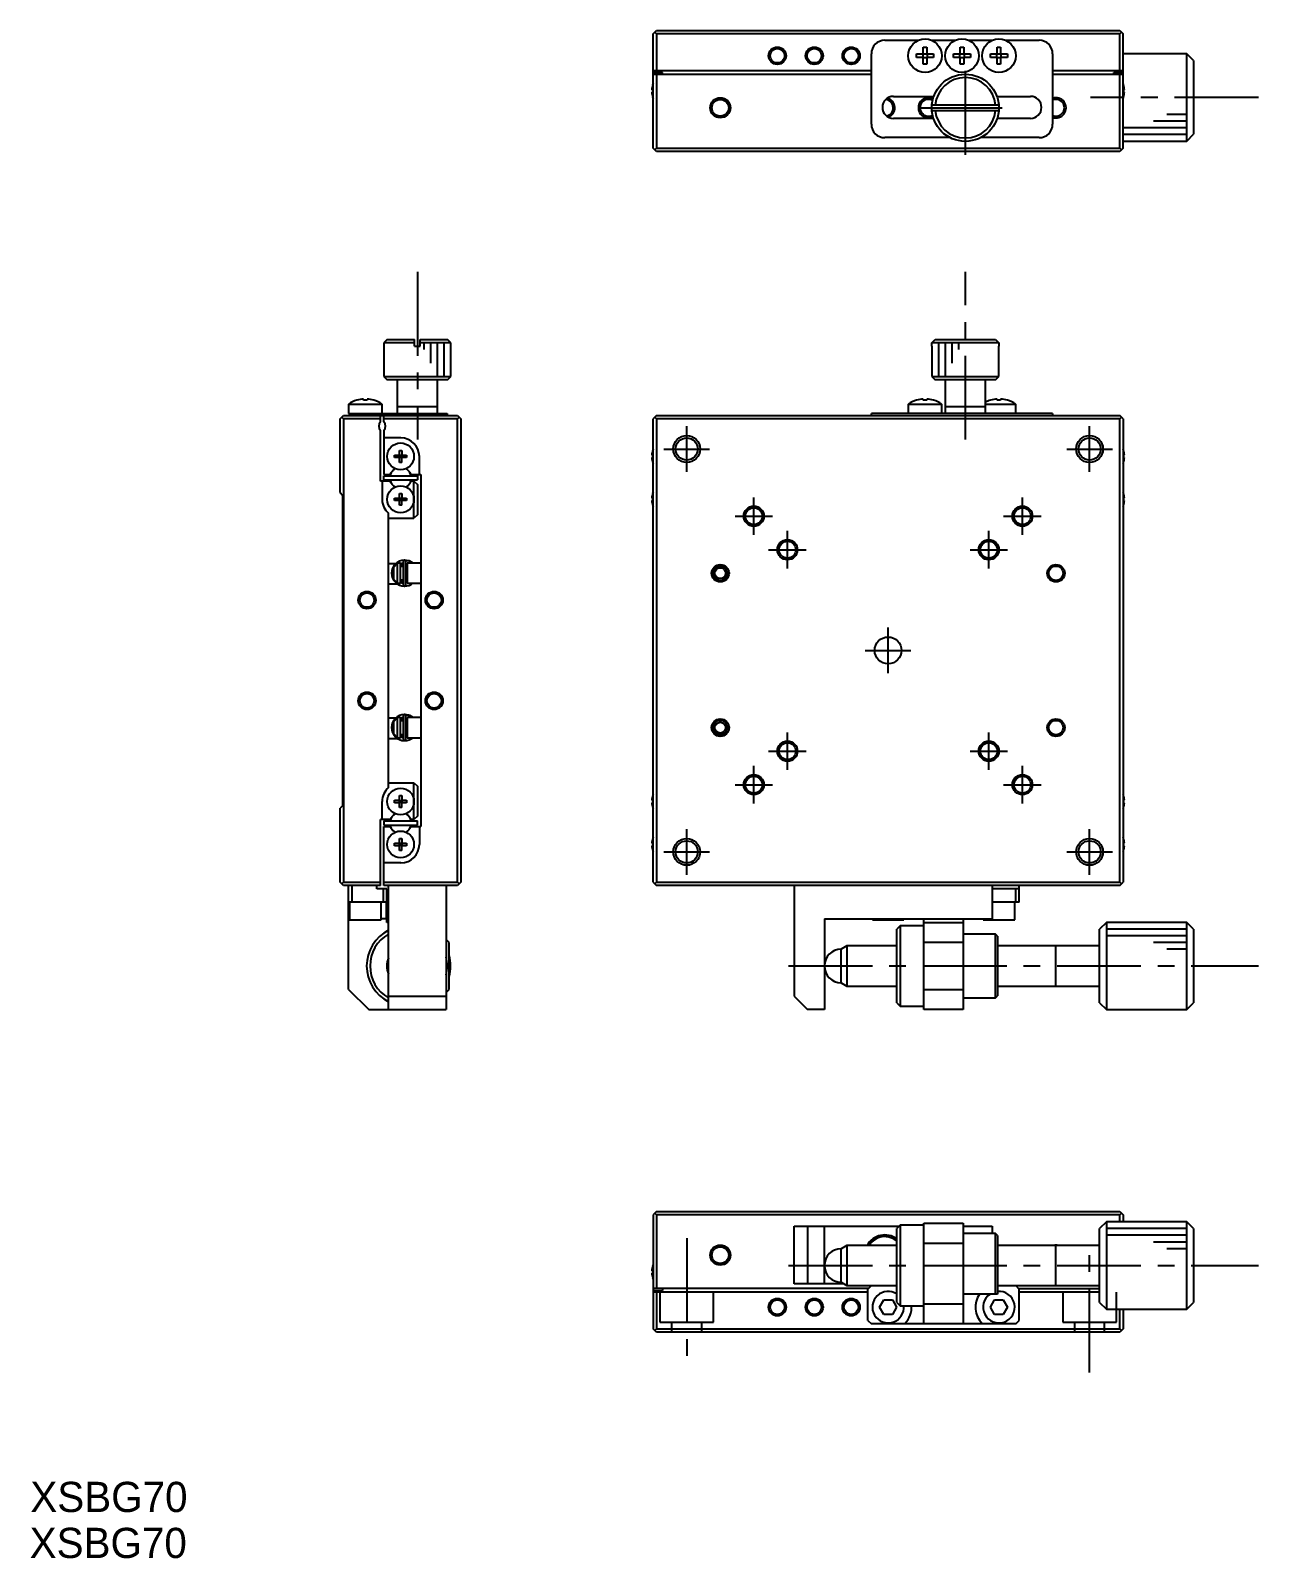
# Model space of a CAD drawing. Extents: x 67 to 397, y -12 to 215.
# Drawn here: x 67.3 to 250.2, y -12.4 to 215.2 of the extents above; entities that cross this region are included whole.
import ezdxf

# ---------------------------------------------------------------- set-up
doc = ezdxf.new("R2010")
doc.units = 0
doc.header["$LTSCALE"] = 10
doc.linetypes.add('CENTER', pattern=[2, 1.25, -0.25, 0.25, -0.25])
doc.linetypes.add('DASHED', pattern=[3.5, 2, -1.5])
doc.layers.get('0').update_dxf_attribs({"linetype": 'CONTINUOUS'})
doc.layers.add('CENTER', color=1, linetype='CENTER')
doc.styles.get("Standard").update_dxf_attribs({"font": 'FGP教科書体NT-M'})

msp = doc.modelspace()

# ---------------------------------------------------------------- linework, layer by layer
at = {"color": 7, "linetype": 'CONTINUOUS'}
for p, q in [((160.044623, 214.668575), (160.544623, 215.168575)), ((160.044623, 197.668575), (160.044623, 214.668575)), ((160.294623, 214.918575), (160.544623, 214.668575)), ((160.544623, 215.168575), (229.544623, 215.168575)), ((160.544623, 214.668575), (160.544623, 209.168575)), ((229.544623, 214.668575), (160.544623, 214.668575)), ((229.544623, 215.168575), (230.044623, 214.668575)), ((229.544623, 214.668575), (229.794623, 214.918575)), ((229.544623, 209.168575), (229.544623, 214.668575)), ((230.044623, 197.668575), (230.044623, 214.668575)), ((192.544623, 201.218575), (192.544623, 211.718575)), ((194.544623, 213.718575), (199.564827, 213.718575)), ((199.286034, 211.158575), (199.286034, 211.678575)), ((199.286034, 211.678575), (200.284623, 211.678575)), ((200.243248, 211.158575), (200.243248, 211.678575)), ((200.284623, 212.677164), (200.804623, 212.677164)), ((200.284623, 211.678575), (200.284623, 212.677164)), ((200.284623, 211.71995), (200.804623, 211.71995)), ((200.804623, 212.677164), (200.804623, 211.678575)), ((200.804623, 211.678575), (201.803213, 211.678575)), ((200.845998, 211.678575), (200.845998, 211.158575)), ((201.524419, 213.718575), (205.064827, 213.718575)), ((201.803213, 211.678575), (201.803213, 211.158575)), ((204.786034, 211.158575), (204.786034, 211.678575)), ((204.786034, 211.678575), (205.784623, 211.678575)), ((205.743248, 211.158575), (205.743248, 211.678575)), ((205.784623, 212.677164), (206.304623, 212.677164)), ((205.784623, 211.678575), (205.784623, 212.677164)), ((205.784623, 211.71995), (206.304623, 211.71995)), ((206.304623, 212.677164), (206.304623, 211.678575)), ((206.304623, 211.678575), (207.303213, 211.678575)), ((206.345998, 211.678575), (206.345998, 211.158575)), ((207.024419, 213.718575), (210.564827, 213.718575)), ((207.303213, 211.678575), (207.303213, 211.158575)), ((210.286034, 211.158575), (210.286034, 211.678575)), ((210.286034, 211.678575), (211.284623, 211.678575)), ((211.243248, 211.158575), (211.243248, 211.678575)), ((211.284623, 212.677164), (211.804623, 212.677164)), ((211.284623, 211.678575), (211.284623, 212.677164)), ((211.284623, 211.71995), (211.804623, 211.71995)), ((211.804623, 212.677164), (211.804623, 211.678575)), ((211.804623, 211.678575), (212.803213, 211.678575)), ((211.845998, 211.678575), (211.845998, 211.158575)), ((212.524419, 213.718575), (217.544623, 213.718575)), ((212.803213, 211.678575), (212.803213, 211.158575)), ((219.544623, 211.718575), (219.544623, 201.218575)), ((239.544623, 211.718575), (230.044623, 211.718575)), ((240.544623, 210.718575), (239.544623, 211.718575)), ((239.544623, 198.718575), (239.544623, 211.718575)), ((200.284623, 211.158575), (199.286034, 211.158575)), ((200.284623, 210.159985), (200.284623, 211.158575)), ((200.804623, 211.1172), (200.284623, 211.1172)), ((200.804623, 210.159985), (200.284623, 210.159985)), ((200.804623, 211.158575), (200.804623, 210.159985)), ((201.803213, 211.158575), (200.804623, 211.158575)), ((205.784623, 211.158575), (204.786034, 211.158575)), ((205.784623, 210.159985), (205.784623, 211.158575)), ((206.304623, 211.1172), (205.784623, 211.1172)), ((206.304623, 210.159985), (205.784623, 210.159985)), ((206.304623, 211.158575), (206.304623, 210.159985)), ((207.303213, 211.158575), (206.304623, 211.158575)), ((211.284623, 211.158575), (210.286034, 211.158575)), ((211.284623, 210.159985), (211.284623, 211.158575)), ((211.804623, 211.1172), (211.284623, 211.1172)), ((211.804623, 210.159985), (211.284623, 210.159985)), ((211.804623, 211.158575), (211.804623, 210.159985)), ((212.803213, 211.158575), (211.804623, 211.158575)), ((240.544623, 210.718575), (240.544623, 199.718575)), ((192.544623, 209.168575), (160.044623, 209.168575)), ((160.044623, 208.918575), (161.444623, 208.918575)), ((160.044623, 208.668575), (192.544623, 208.668575)), ((160.544623, 208.668575), (160.544623, 197.668575)), ((161.444623, 208.668575), (161.444623, 208.918575)), ((230.044623, 209.168575), (219.544623, 209.168575)), ((219.544623, 208.668575), (230.044623, 208.668575)), ((230.044623, 208.918575), (228.644623, 208.918575)), ((228.644623, 208.668575), (228.644623, 208.918575)), ((229.544623, 197.668575), (229.544623, 208.668575)), ((159.854764, 206.348575), (159.975102, 206.348575)), ((159.975102, 205.988575), (159.854764, 205.988575)), ((159.970479, 207.057191), (159.975102, 207.054936)), ((159.975102, 205.282213), (159.970479, 205.279959)), ((159.975102, 206.348575), (159.975102, 205.988575)), ((195.844623, 205.368575), (201.842496, 205.368575)), ((211.246751, 205.368575), (216.244623, 205.368575)), ((230.114145, 207.054936), (230.118767, 207.057191)), ((230.114145, 206.348575), (230.234482, 206.348575)), ((230.114145, 205.988575), (230.114145, 206.348575)), ((230.234482, 205.988575), (230.114145, 205.988575)), ((230.118767, 205.279959), (230.114145, 205.282213)), ((211.528598, 204.068575), (201.560649, 204.068575)), ((201.560649, 203.268575), (211.528598, 203.268575)), ((201.807536, 202.068575), (195.844623, 202.068575)), ((216.244623, 202.068575), (211.281711, 202.068575)), ((204.264821, 199.218575), (194.544623, 199.218575)), ((217.544623, 199.218575), (208.824426, 199.218575)), ((230.044623, 198.718575), (239.544623, 198.718575)), ((239.544623, 198.718575), (240.544623, 199.718575)), ((160.544623, 197.168575), (160.044623, 197.668575)), ((160.544623, 197.668575), (160.294623, 197.418575)), ((160.544623, 197.668575), (229.544623, 197.668575)), ((229.544623, 197.168575), (160.544623, 197.168575)), ((229.794623, 197.418575), (229.544623, 197.668575)), ((230.044623, 197.668575), (229.544623, 197.168575)), ((120.424573, 169.143439), (119.924573, 168.643439)), ((124.524573, 168.643439), (119.924573, 168.643439)), ((119.924573, 168.643439), (119.924573, 163.643439)), ((120.424573, 169.143439), (124.524573, 169.143439)), ((124.524573, 168.143439), (124.524573, 169.143439)), ((125.324573, 169.143439), (129.424573, 169.143439)), ((125.324573, 168.143439), (125.324573, 169.143439)), ((129.924573, 168.643439), (125.324573, 168.643439)), ((129.924573, 168.643439), (129.424573, 169.143439)), ((129.924573, 163.643439), (129.924573, 168.643439)), ((201.560649, 168.643439), (202.062436, 169.143439)), ((211.528598, 168.643439), (201.560649, 168.643439)), ((201.560649, 168.143439), (201.560649, 168.643439)), ((202.062436, 169.143439), (211.02681, 169.143439)), ((211.02681, 169.143439), (211.528598, 168.643439)), ((211.528598, 168.643439), (211.528598, 168.143439)), ((124.524573, 168.143439), (125.324573, 168.143439)), ((201.544623, 168.143439), (201.544623, 163.643439)), ((201.544623, 168.143439), (201.560649, 168.143439)), ((211.528598, 168.143439), (211.544623, 168.143439)), ((211.544623, 163.643439), (211.544623, 168.143439)), ((119.924573, 163.643439), (120.424573, 163.143439)), ((119.924573, 163.643439), (129.924573, 163.643439)), ((129.424573, 163.143439), (120.424573, 163.143439)), ((121.924573, 163.143439), (121.924573, 158.143439)), ((127.924573, 158.143439), (127.924573, 163.143439)), ((129.424573, 163.143439), (129.924573, 163.643439)), ((201.544623, 163.643439), (211.544623, 163.643439)), ((201.544623, 163.643439), (202.044623, 163.143439)), ((211.044623, 163.143439), (202.044623, 163.143439)), ((203.544623, 163.143439), (203.544623, 158.143439)), ((209.544623, 158.143439), (209.544623, 163.143439)), ((211.044623, 163.143439), (211.544623, 163.643439)), ((114.674573, 159.535097), (119.674573, 159.535097)), ((114.674573, 159.535097), (114.674573, 158.143439)), ((115.915983, 160.10602), (115.91264, 160.112875)), ((116.914573, 160.10602), (116.914573, 160.278392)), ((117.434573, 160.10602), (116.914573, 160.10602)), ((117.434573, 160.278392), (117.434573, 160.10602)), ((118.436505, 160.112875), (118.433162, 160.10602)), ((119.674573, 158.143439), (119.674573, 159.535097)), ((198.044623, 159.535097), (203.044623, 159.535097)), ((198.044623, 159.535097), (198.044623, 158.143439)), ((199.286034, 160.10602), (199.28269, 160.112875)), ((200.284623, 160.10602), (200.284623, 160.278392)), ((200.804623, 160.10602), (200.284623, 160.10602)), ((200.804623, 160.278392), (200.804623, 160.10602)), ((201.806556, 160.112875), (201.803213, 160.10602)), ((203.044623, 158.143439), (203.044623, 159.535097)), ((209.544623, 159.535097), (214.044623, 159.535097)), ((210.286034, 160.10602), (210.28269, 160.112875)), ((211.284623, 160.10602), (211.284623, 160.278392)), ((211.804623, 160.10602), (211.284623, 160.10602)), ((211.804623, 160.278392), (211.804623, 160.10602)), ((212.806556, 160.112875), (212.803213, 160.10602)), ((214.044623, 158.143439), (214.044623, 159.535097)), ((113.424573, 157.343439), (113.924573, 157.843439)), ((113.424573, 146.343439), (113.424573, 157.343439)), ((113.924573, 157.343439), (113.674573, 157.593439)), ((113.924573, 157.843439), (130.924573, 157.843439)), ((113.924573, 157.343439), (113.924573, 88.343439)), ((119.424573, 157.343439), (113.924573, 157.343439)), ((114.674573, 158.143439), (129.374573, 158.143439)), ((114.874573, 157.843439), (114.874573, 158.143439)), ((119.424573, 156.904877), (119.424573, 157.843439)), ((119.924573, 156.904877), (119.924573, 157.843439)), ((130.924573, 157.343439), (119.924573, 157.343439)), ((127.924573, 159.143439), (121.924573, 159.143439)), ((129.374573, 158.143439), (129.374573, 157.843439)), ((130.924573, 157.843439), (131.424573, 157.343439)), ((131.174573, 157.593439), (130.924573, 157.343439)), ((130.924573, 88.343439), (130.924573, 157.343439)), ((131.424573, 157.343439), (131.424573, 88.343439)), ((160.544623, 157.843439), (160.044623, 157.343439)), ((160.044623, 88.343439), (160.044623, 157.343439)), ((160.544623, 157.343439), (160.294623, 157.593439)), ((160.544623, 157.843439), (229.544623, 157.843439)), ((229.544623, 157.343439), (160.544623, 157.343439)), ((160.544623, 157.343439), (160.544623, 88.343439)), ((192.544623, 157.843439), (192.544623, 158.143439)), ((219.544623, 158.143439), (192.544623, 158.143439)), ((209.544623, 159.143439), (203.544623, 159.143439)), ((219.544623, 158.143439), (219.544623, 157.843439)), ((230.044623, 157.343439), (229.544623, 157.843439)), ((229.794623, 157.593439), (229.544623, 157.343439)), ((229.544623, 88.343439), (229.544623, 157.343439)), ((230.044623, 157.343439), (230.044623, 88.343439)), ((119.424573, 148.043439), (119.424573, 155.582001)), ((119.924573, 155.582001), (119.924573, 149.043439)), ((122.474573, 154.493439), (119.924573, 154.493439)), ((122.244573, 152.629801), (122.604573, 152.629801)), ((122.244573, 151.923439), (122.244573, 152.629801)), ((122.604573, 152.629801), (122.604573, 151.923439)), ((159.970479, 152.632055), (159.975102, 152.629801)), ((230.114145, 152.629801), (230.118767, 152.632055)), ((121.538211, 151.923439), (122.244573, 151.923439)), ((121.538211, 151.563439), (121.538211, 151.923439)), ((122.244573, 151.563439), (121.538211, 151.563439)), ((122.254945, 151.913067), (122.244573, 151.923439)), ((122.254945, 151.573811), (122.244573, 151.563439)), ((122.244573, 150.857078), (122.244573, 151.563439)), ((122.604573, 150.857078), (122.244573, 150.857078)), ((122.254945, 151.573811), (122.254945, 151.913067)), ((122.254945, 151.913067), (122.5942, 151.913067)), ((122.5942, 151.573811), (122.254945, 151.573811)), ((122.5942, 151.913067), (122.604573, 151.923439)), ((122.5942, 151.913067), (122.5942, 151.573811)), ((122.5942, 151.573811), (122.604573, 151.563439)), ((122.604573, 151.923439), (123.310934, 151.923439)), ((123.310934, 151.563439), (122.604573, 151.563439)), ((122.604573, 150.857078), (122.604573, 151.563439)), ((123.310934, 151.923439), (123.310934, 151.563439)), ((125.224573, 149.043439), (125.224573, 151.743439)), ((159.854764, 151.923439), (159.975102, 151.923439)), ((159.975102, 151.563439), (159.854764, 151.563439)), ((159.975102, 150.857078), (159.970479, 150.854823)), ((159.975102, 151.923439), (159.975102, 151.563439)), ((230.114145, 151.563439), (230.114145, 151.923439)), ((230.114145, 151.923439), (230.234482, 151.923439)), ((230.234482, 151.563439), (230.114145, 151.563439)), ((230.118767, 150.854823), (230.114145, 150.857078)), ((120.880161, 148.043439), (119.424573, 148.043439)), ((119.674573, 148.043439), (119.674573, 145.343439)), ((119.924573, 149.043439), (120.880161, 149.043439)), ((119.924573, 148.843439), (124.924573, 148.843439)), ((119.924573, 148.243439), (119.924573, 148.843439)), ((119.924573, 148.243439), (124.924573, 148.243439)), ((120.880161, 149.043439), (121.049757, 149.337189)), ((121.049757, 147.749689), (120.880161, 148.043439)), ((123.799388, 149.337189), (123.968984, 149.043439)), ((123.968984, 148.043439), (123.799388, 147.749689)), ((123.968984, 149.043439), (125.424573, 149.043439)), ((124.424573, 148.043439), (123.968984, 148.043439)), ((124.424573, 148.043439), (124.924573, 147.543439)), ((124.424573, 142.543439), (124.424573, 148.043439)), ((124.924573, 148.843439), (124.924573, 148.243439)), ((125.424573, 149.043439), (125.424573, 96.643439)), ((113.424573, 146.343439), (113.774573, 145.993439)), ((113.774573, 145.993439), (113.774573, 99.693439)), ((122.244573, 146.229801), (122.604573, 146.229801)), ((122.244573, 145.523439), (122.244573, 146.229801)), ((122.604573, 146.229801), (122.604573, 145.523439)), ((124.924573, 147.543439), (124.924573, 143.043439)), ((159.970479, 146.232055), (159.975102, 146.229801)), ((230.114145, 146.229801), (230.118767, 146.232055)), ((121.538211, 145.523439), (122.244573, 145.523439)), ((121.538211, 145.163439), (121.538211, 145.523439)), ((122.244573, 145.163439), (121.538211, 145.163439)), ((122.254945, 145.513067), (122.244573, 145.523439)), ((122.254945, 145.173811), (122.244573, 145.163439)), ((122.244573, 144.457078), (122.244573, 145.163439)), ((122.604573, 144.457078), (122.244573, 144.457078)), ((122.254945, 145.173811), (122.254945, 145.513067)), ((122.254945, 145.513067), (122.5942, 145.513067)), ((122.5942, 145.173811), (122.254945, 145.173811)), ((122.5942, 145.513067), (122.604573, 145.523439)), ((122.5942, 145.513067), (122.5942, 145.173811)), ((122.5942, 145.173811), (122.604573, 145.163439)), ((122.604573, 145.523439), (123.310934, 145.523439)), ((123.310934, 145.163439), (122.604573, 145.163439)), ((122.604573, 144.457078), (122.604573, 145.163439)), ((123.310934, 145.523439), (123.310934, 145.163439)), ((159.854764, 145.523439), (159.975102, 145.523439)), ((159.975102, 145.163439), (159.854764, 145.163439)), ((159.975102, 144.457078), (159.970479, 144.454823)), ((159.975102, 145.523439), (159.975102, 145.163439)), ((230.114145, 145.163439), (230.114145, 145.523439)), ((230.114145, 145.523439), (230.234482, 145.523439)), ((230.234482, 145.163439), (230.114145, 145.163439)), ((230.118767, 144.454823), (230.114145, 144.457078)), ((120.624573, 102.422501), (120.624573, 143.264377)), ((120.624573, 142.543439), (124.424573, 142.543439)), ((124.924573, 143.043439), (124.424573, 142.543439)), ((121.673256, 135.743439), (120.624573, 135.743439)), ((121.424573, 135.259954), (121.924573, 135.789122)), ((121.424573, 133.426924), (121.424573, 135.259954)), ((122.424573, 135.843439), (121.924573, 135.843439)), ((121.924573, 135.843439), (121.924573, 132.843439)), ((122.424383, 135.78576), (122.836057, 135.896975)), ((122.424573, 132.843439), (122.424573, 135.843439)), ((122.624573, 135.743439), (122.424573, 135.743439)), ((122.836079, 135.343439), (122.424573, 135.343439)), ((122.624573, 135.343439), (122.624573, 135.743439)), ((122.836079, 136.103348), (122.836079, 132.603348)), ((123.805726, 136.136425), (123.058227, 136.297065)), ((123.232711, 136.130643), (123.224563, 136.126718)), ((123.226079, 132.603348), (123.226079, 136.103348)), ((123.226079, 135.501667), (123.226413, 135.515901)), ((123.424573, 135.343439), (123.226079, 135.343439)), ((123.226413, 135.515901), (123.227475, 135.53089)), ((123.227475, 135.53089), (123.229262, 135.545808)), ((123.229262, 135.545808), (123.23177, 135.56062)), ((123.23177, 135.56062), (123.234994, 135.575292)), ((123.264084, 136.144554), (123.232711, 136.130643)), ((123.234994, 135.575292), (123.238927, 135.589788)), ((123.238927, 135.589788), (123.243559, 135.604074)), ((123.243559, 135.604074), (123.248881, 135.618117)), ((123.248881, 135.618117), (123.254881, 135.631883)), ((123.254881, 135.631883), (123.261546, 135.64534)), ((123.261546, 135.64534), (123.26886, 135.658454)), ((123.296099, 136.15688), (123.264084, 136.144554)), ((123.26886, 135.658454), (123.276809, 135.671194)), ((123.276809, 135.671194), (123.285373, 135.683529)), ((123.285373, 135.683529), (123.294535, 135.695428)), ((123.294535, 135.695428), (123.304273, 135.706862)), ((123.328679, 136.167589), (123.296099, 136.15688)), ((123.304273, 135.706862), (123.314566, 135.717802)), ((123.314566, 135.717802), (123.32539, 135.72822)), ((123.32539, 135.72822), (123.33672, 135.738089)), ((123.361744, 136.176656), (123.328679, 136.167589)), ((123.33672, 135.738089), (123.348529, 135.747383)), ((123.348529, 135.747383), (123.360791, 135.756078)), ((123.360791, 135.756078), (123.373476, 135.76415)), ((123.395212, 136.18406), (123.361744, 136.176656)), ((123.373476, 135.76415), (123.386553, 135.771577)), ((123.386553, 135.771577), (123.39999, 135.778339)), ((123.429002, 136.189783), (123.395212, 136.18406)), ((123.39999, 135.778339), (123.413756, 135.784417)), ((123.413756, 135.784417), (123.42455, 135.788617)), ((123.424573, 135.843439), (123.424573, 132.843439)), ((125.424573, 135.843439), (123.424573, 135.843439)), ((123.463031, 136.19381), (123.429002, 136.189783)), ((123.497216, 136.196132), (123.463031, 136.19381)), ((123.531473, 136.196743), (123.497216, 136.196132)), ((123.565719, 136.195642), (123.531473, 136.196743)), ((123.59987, 136.192831), (123.565719, 136.195642)), ((123.633842, 136.188316), (123.59987, 136.192831)), ((123.667553, 136.182109), (123.633842, 136.188316)), ((123.700919, 136.174223), (123.667553, 136.182109)), ((123.696483, 135.854837), (123.690304, 135.843439)), ((123.702817, 135.866952), (123.696483, 135.854837)), ((123.805152, 136.136685), (123.700872, 135.843428)), ((123.733859, 136.164678), (123.700919, 136.174223)), ((123.709265, 135.879703), (123.702817, 135.866952)), ((123.715782, 135.893004), (123.709265, 135.879703)), ((123.722326, 135.906767), (123.715782, 135.893004)), ((123.728853, 135.9209), (123.722326, 135.906767)), ((123.735319, 135.935309), (123.728853, 135.9209)), ((123.76629, 136.153497), (123.733859, 136.164678)), ((123.741681, 135.949897), (123.735319, 135.935309)), ((123.747897, 135.964567), (123.741681, 135.949897)), ((123.753925, 135.97922), (123.747897, 135.964567)), ((123.759725, 135.99376), (123.753925, 135.97922)), ((123.765257, 136.008088), (123.759725, 135.99376)), ((123.770486, 136.02211), (123.765257, 136.008088)), ((123.796466, 136.141421), (123.76629, 136.153497)), ((123.775376, 136.03573), (123.770486, 136.02211)), ((123.779894, 136.048859), (123.775376, 136.03573)), ((123.78401, 136.061409), (123.779894, 136.048859)), ((123.787698, 136.073296), (123.78401, 136.061409)), ((123.790931, 136.08444), (123.787698, 136.073296)), ((123.793689, 136.094767), (123.790931, 136.08444)), ((123.795953, 136.104208), (123.793689, 136.094767)), ((123.7952, 136.141689), (123.797139, 136.141032)), ((123.797708, 136.1127), (123.795953, 136.104208)), ((124.27901, 135.843663), (123.796047, 136.14061)), ((123.797139, 136.141032), (123.798561, 136.13918)), ((123.798943, 136.120186), (123.797708, 136.1127)), ((123.798561, 136.13918), (123.799457, 136.136145)), ((123.799648, 136.126616), (123.798943, 136.120186)), ((123.799457, 136.136145), (123.79982, 136.131948)), ((123.79982, 136.131948), (123.799648, 136.126616)), ((123.825342, 136.127781), (123.805726, 136.136425)), ((120.624573, 132.743439), (121.9425, 132.743439)), ((121.924573, 132.897756), (121.424573, 133.426924)), ((121.924573, 132.843439), (122.424573, 132.843439)), ((122.836024, 132.810036), (122.424423, 132.920582)), ((122.424573, 133.343439), (122.836079, 133.343439)), ((122.624573, 132.851562), (122.624573, 133.343439)), ((122.624573, 133.243439), (122.836079, 133.243439)), ((123.226079, 133.343439), (123.424573, 133.343439)), ((123.226079, 133.243439), (123.424573, 133.243439)), ((123.226162, 133.197991), (123.226079, 133.205028)), ((123.226875, 133.182978), (123.226162, 133.197991)), ((123.228316, 133.168016), (123.226875, 133.182978)), ((123.230482, 133.153139), (123.228316, 133.168016)), ((123.233368, 133.138382), (123.230482, 133.153139)), ((123.236968, 133.12378), (123.233368, 133.138382)), ((123.241275, 133.109369), (123.236968, 133.12378)), ((123.246281, 133.095183), (123.241275, 133.109369)), ((123.251973, 133.081255), (123.246281, 133.095183)), ((123.258341, 133.06762), (123.251973, 133.081255)), ((123.26537, 133.05431), (123.258341, 133.06762)), ((123.273046, 133.04136), (123.26537, 133.05431)), ((123.28135, 133.0288), (123.273046, 133.04136)), ((123.290265, 133.016662), (123.28135, 133.0288)), ((123.299771, 133.004977), (123.290265, 133.016662)), ((123.309846, 132.993776), (123.299771, 133.004977)), ((123.320467, 132.983086), (123.309846, 132.993776)), ((123.331609, 132.972936), (123.320467, 132.983086)), ((123.343246, 132.963353), (123.331609, 132.972936)), ((123.355349, 132.954363), (123.343246, 132.963353)), ((123.367891, 132.94599), (123.355349, 132.954363)), ((123.38084, 132.938256), (123.367891, 132.94599)), ((123.394164, 132.931184), (123.38084, 132.938256)), ((123.407829, 132.924794), (123.394164, 132.931184)), ((123.421802, 132.919102), (123.407829, 132.924794)), ((123.424554, 132.918077), (123.421802, 132.919102)), ((123.424573, 132.843439), (125.424573, 132.843439)), ((123.738278, 132.543253), (123.755175, 132.549162)), ((123.755477, 132.548467), (123.814157, 132.573947)), ((123.79279, 132.565514), (123.7952, 132.565007)), ((123.7952, 132.565007), (123.794895, 132.565734)), ((123.796466, 132.565274), (123.7952, 132.565007)), ((121.673256, 112.743439), (120.624573, 112.743439)), ((121.424573, 112.259954), (121.924573, 112.789122)), ((121.424573, 110.426924), (121.424573, 112.259954)), ((122.424573, 112.843439), (121.924573, 112.843439)), ((121.924573, 112.843439), (121.924573, 109.843439)), ((122.424383, 112.78576), (122.836057, 112.896975)), ((122.424573, 109.843439), (122.424573, 112.843439)), ((122.624573, 112.743439), (122.424573, 112.743439)), ((122.836079, 112.343439), (122.424573, 112.343439)), ((122.624573, 112.343439), (122.624573, 112.743439)), ((122.836079, 113.103348), (122.836079, 109.603348)), ((123.825342, 113.127781), (123.058227, 113.297065)), ((123.232711, 113.130643), (123.224563, 113.126718)), ((123.226079, 109.603348), (123.226079, 113.103348)), ((123.226079, 112.501667), (123.226413, 112.515901)), ((123.424573, 112.343439), (123.226079, 112.343439)), ((123.226413, 112.515901), (123.227475, 112.53089)), ((123.227475, 112.53089), (123.229262, 112.545808)), ((123.229262, 112.545808), (123.23177, 112.56062)), ((123.23177, 112.56062), (123.234994, 112.575292)), ((123.264084, 113.144554), (123.232711, 113.130643)), ((123.234994, 112.575292), (123.238927, 112.589788)), ((123.238927, 112.589788), (123.243559, 112.604074)), ((123.243559, 112.604074), (123.248881, 112.618117)), ((123.248881, 112.618117), (123.254881, 112.631883)), ((123.254881, 112.631883), (123.261546, 112.64534)), ((123.261546, 112.64534), (123.26886, 112.658454)), ((123.296099, 113.15688), (123.264084, 113.144554)), ((123.26886, 112.658454), (123.276809, 112.671194)), ((123.276809, 112.671194), (123.285373, 112.683529)), ((123.285373, 112.683529), (123.294535, 112.695428)), ((123.294535, 112.695428), (123.304273, 112.706862)), ((123.328679, 113.167589), (123.296099, 113.15688)), ((123.304273, 112.706862), (123.314566, 112.717802)), ((123.314566, 112.717802), (123.32539, 112.72822)), ((123.32539, 112.72822), (123.33672, 112.738089)), ((123.361744, 113.176656), (123.328679, 113.167589)), ((123.33672, 112.738089), (123.348529, 112.747383)), ((123.348529, 112.747383), (123.360791, 112.756078)), ((123.360791, 112.756078), (123.373476, 112.76415)), ((123.395212, 113.18406), (123.361744, 113.176656)), ((123.373476, 112.76415), (123.386553, 112.771577)), ((123.386553, 112.771577), (123.39999, 112.778339)), ((123.429002, 113.189783), (123.395212, 113.18406)), ((123.39999, 112.778339), (123.413756, 112.784417)), ((123.413756, 112.784417), (123.42455, 112.788617)), ((123.424573, 112.843439), (123.424573, 109.843439)), ((125.424573, 112.843439), (123.424573, 112.843439)), ((123.463031, 113.19381), (123.429002, 113.189783)), ((123.497216, 113.196132), (123.463031, 113.19381)), ((123.531473, 113.196743), (123.497216, 113.196132)), ((123.565719, 113.195642), (123.531473, 113.196743)), ((123.59987, 113.192831), (123.565719, 113.195642)), ((123.633842, 113.188316), (123.59987, 113.192831)), ((123.667553, 113.182109), (123.633842, 113.188316)), ((123.700919, 113.174223), (123.667553, 113.182109)), ((123.696483, 112.854837), (123.690304, 112.843439)), ((123.702817, 112.866952), (123.696483, 112.854837)), ((123.805152, 113.136685), (123.700872, 112.843428)), ((123.733859, 113.164678), (123.700919, 113.174223)), ((123.709265, 112.879703), (123.702817, 112.866952)), ((123.715782, 112.893004), (123.709265, 112.879703)), ((123.722326, 112.906767), (123.715782, 112.893004)), ((123.728853, 112.9209), (123.722326, 112.906767)), ((123.735319, 112.935309), (123.728853, 112.9209)), ((123.76629, 113.153497), (123.733859, 113.164678)), ((123.741681, 112.949897), (123.735319, 112.935309)), ((123.747897, 112.964567), (123.741681, 112.949897)), ((123.753925, 112.97922), (123.747897, 112.964567)), ((123.759725, 112.99376), (123.753925, 112.97922)), ((123.765257, 113.008088), (123.759725, 112.99376)), ((123.770486, 113.02211), (123.765257, 113.008088)), ((123.796466, 113.141421), (123.76629, 113.153497)), ((123.775376, 113.03573), (123.770486, 113.02211)), ((123.779894, 113.048859), (123.775376, 113.03573)), ((123.78401, 113.061409), (123.779894, 113.048859)), ((123.787698, 113.073296), (123.78401, 113.061409)), ((123.790931, 113.08444), (123.787698, 113.073296)), ((123.793689, 113.094767), (123.790931, 113.08444)), ((123.795953, 113.104208), (123.793689, 113.094767)), ((123.7952, 113.141689), (123.797139, 113.141032)), ((123.797708, 113.1127), (123.795953, 113.104208)), ((124.27901, 112.843663), (123.796047, 113.14061)), ((123.797139, 113.141032), (123.798561, 113.13918)), ((123.798943, 113.120186), (123.797708, 113.1127)), ((123.798561, 113.13918), (123.799457, 113.136145)), ((123.799648, 113.126616), (123.798943, 113.120186)), ((123.799457, 113.136145), (123.79982, 113.131948)), ((123.79982, 113.131948), (123.799648, 113.126616)), ((120.624573, 109.743439), (121.9425, 109.743439)), ((121.924573, 109.897756), (121.424573, 110.426924)), ((121.924573, 109.843439), (122.424573, 109.843439)), ((122.836024, 109.810036), (122.424423, 109.920582)), ((122.424573, 110.343439), (122.836079, 110.343439)), ((122.624573, 109.851562), (122.624573, 110.343439)), ((122.624573, 110.243439), (122.836079, 110.243439)), ((123.226079, 110.343439), (123.424573, 110.343439)), ((123.226079, 110.243439), (123.424573, 110.243439)), ((123.226162, 110.197991), (123.226079, 110.205028)), ((123.226875, 110.182978), (123.226162, 110.197991)), ((123.228316, 110.168016), (123.226875, 110.182978)), ((123.230482, 110.153139), (123.228316, 110.168016)), ((123.233368, 110.138382), (123.230482, 110.153139)), ((123.236968, 110.12378), (123.233368, 110.138382)), ((123.241275, 110.109369), (123.236968, 110.12378)), ((123.246281, 110.095183), (123.241275, 110.109369)), ((123.251973, 110.081255), (123.246281, 110.095183)), ((123.258341, 110.06762), (123.251973, 110.081255)), ((123.26537, 110.05431), (123.258341, 110.06762)), ((123.273046, 110.04136), (123.26537, 110.05431)), ((123.28135, 110.0288), (123.273046, 110.04136)), ((123.290265, 110.016662), (123.28135, 110.0288)), ((123.299771, 110.004977), (123.290265, 110.016662)), ((123.309846, 109.993776), (123.299771, 110.004977)), ((123.320467, 109.983086), (123.309846, 109.993776)), ((123.331609, 109.972936), (123.320467, 109.983086)), ((123.343246, 109.963353), (123.331609, 109.972936)), ((123.355349, 109.954363), (123.343246, 109.963353)), ((123.367891, 109.94599), (123.355349, 109.954363)), ((123.38084, 109.938256), (123.367891, 109.94599)), ((123.394164, 109.931184), (123.38084, 109.938256)), ((123.407829, 109.924794), (123.394164, 109.931184)), ((123.421802, 109.919102), (123.407829, 109.924794)), ((123.424554, 109.918077), (123.421802, 109.919102)), ((123.424573, 109.843439), (125.424573, 109.843439)), ((123.738278, 109.543253), (123.755175, 109.549162)), ((123.755477, 109.548467), (123.814157, 109.573947)), ((123.79279, 109.565514), (123.7952, 109.565007)), ((123.7952, 109.565007), (123.794895, 109.565734)), ((123.796466, 109.565274), (123.7952, 109.565007)), ((120.624573, 103.143439), (124.424573, 103.143439)), ((124.424573, 103.143439), (124.924573, 102.643439)), ((124.424573, 97.643439), (124.424573, 103.143439)), ((124.924573, 102.643439), (124.924573, 98.143439)), ((119.674573, 97.643439), (119.674573, 100.343439)), ((121.538211, 100.523439), (122.244573, 100.523439)), ((121.538211, 100.163439), (121.538211, 100.523439)), ((122.244573, 100.163439), (121.538211, 100.163439)), ((122.244573, 101.229801), (122.604573, 101.229801)), ((122.244573, 100.523439), (122.244573, 101.229801)), ((122.254945, 100.513067), (122.244573, 100.523439)), ((122.254945, 100.173811), (122.244573, 100.163439)), ((122.244573, 99.457078), (122.244573, 100.163439)), ((122.254945, 100.173811), (122.254945, 100.513067)), ((122.254945, 100.513067), (122.5942, 100.513067)), ((122.5942, 100.173811), (122.254945, 100.173811)), ((122.5942, 100.513067), (122.604573, 100.523439)), ((122.5942, 100.513067), (122.5942, 100.173811)), ((122.5942, 100.173811), (122.604573, 100.163439)), ((122.604573, 101.229801), (122.604573, 100.523439)), ((122.604573, 100.523439), (123.310934, 100.523439)), ((123.310934, 100.163439), (122.604573, 100.163439)), ((122.604573, 99.457078), (122.604573, 100.163439)), ((123.310934, 100.523439), (123.310934, 100.163439)), ((159.854764, 100.523439), (159.975102, 100.523439)), ((159.975102, 100.163439), (159.854764, 100.163439)), ((159.970479, 101.232055), (159.975102, 101.229801)), ((159.975102, 100.523439), (159.975102, 100.163439)), ((230.114145, 101.229801), (230.118767, 101.232055)), ((230.114145, 100.163439), (230.114145, 100.523439)), ((230.114145, 100.523439), (230.234482, 100.523439)), ((230.234482, 100.163439), (230.114145, 100.163439)), ((113.774573, 99.693439), (113.424573, 99.343439)), ((113.424573, 88.343439), (113.424573, 99.343439)), ((121.049757, 97.937189), (120.880161, 97.643439)), ((122.604573, 99.457078), (122.244573, 99.457078)), ((123.968984, 97.643439), (123.799388, 97.937189)), ((124.924573, 98.143439), (124.424573, 97.643439)), ((159.975102, 99.457078), (159.970479, 99.454823)), ((230.118767, 99.454823), (230.114145, 99.457078)), ((120.880161, 97.643439), (119.424573, 97.643439)), ((119.424573, 87.843439), (119.424573, 97.643439)), ((119.924573, 97.443439), (124.924573, 97.443439)), ((119.924573, 97.443439), (119.924573, 96.843439)), ((119.924573, 96.843439), (124.924573, 96.843439)), ((119.924573, 96.643439), (120.880161, 96.643439)), ((119.924573, 87.843439), (119.924573, 96.643439)), ((120.880161, 96.643439), (121.049757, 96.349689)), ((123.799388, 96.349689), (123.968984, 96.643439)), ((124.424573, 97.643439), (123.968984, 97.643439)), ((123.968984, 96.643439), (125.424573, 96.643439)), ((124.924573, 96.843439), (124.924573, 97.443439)), ((125.224573, 96.643439), (125.224573, 93.943439)), ((121.538211, 94.123439), (122.244573, 94.123439)), ((121.538211, 93.763439), (121.538211, 94.123439)), ((122.244573, 93.763439), (121.538211, 93.763439)), ((122.244573, 94.829801), (122.604573, 94.829801)), ((122.244573, 94.123439), (122.244573, 94.829801)), ((122.254945, 94.113067), (122.244573, 94.123439)), ((122.254945, 93.773811), (122.244573, 93.763439)), ((122.244573, 93.057078), (122.244573, 93.763439)), ((122.254945, 93.773811), (122.254945, 94.113067)), ((122.254945, 94.113067), (122.5942, 94.113067)), ((122.5942, 93.773811), (122.254945, 93.773811)), ((122.5942, 94.113067), (122.604573, 94.123439)), ((122.5942, 94.113067), (122.5942, 93.773811)), ((122.5942, 93.773811), (122.604573, 93.763439)), ((122.604573, 94.829801), (122.604573, 94.123439)), ((122.604573, 94.123439), (123.310934, 94.123439)), ((123.310934, 93.763439), (122.604573, 93.763439)), ((122.604573, 93.057078), (122.604573, 93.763439)), ((123.310934, 94.123439), (123.310934, 93.763439)), ((159.854764, 94.123439), (159.975102, 94.123439)), ((159.975102, 93.763439), (159.854764, 93.763439)), ((159.970479, 94.832055), (159.975102, 94.829801)), ((159.975102, 94.123439), (159.975102, 93.763439)), ((230.114145, 94.829801), (230.118767, 94.832055)), ((230.114145, 93.763439), (230.114145, 94.123439)), ((230.114145, 94.123439), (230.234482, 94.123439)), ((230.234482, 93.763439), (230.114145, 93.763439)), ((122.474573, 91.193439), (119.924573, 91.193439)), ((122.604573, 93.057078), (122.244573, 93.057078)), ((159.975102, 93.057078), (159.970479, 93.054823)), ((230.118767, 93.054823), (230.114145, 93.057078)), ((113.924573, 87.843439), (113.424573, 88.343439)), ((113.674573, 88.093439), (113.924573, 88.343439)), ((113.924573, 88.343439), (119.424573, 88.343439)), ((119.424573, 87.843439), (113.924573, 87.843439)), ((114.674573, 72.343439), (114.674573, 87.843439)), ((115.174573, 87.843439), (115.174573, 85.343439)), ((118.874573, 87.343439), (118.874573, 87.843439)), ((120.374573, 87.343439), (118.874573, 87.343439)), ((119.874573, 85.343439), (119.874573, 87.343439)), ((119.924573, 88.343439), (130.924573, 88.343439)), ((130.924573, 87.843439), (119.924573, 87.843439)), ((120.374573, 82.343439), (120.374573, 87.343439)), ((120.624573, 69.343439), (120.624573, 87.843439)), ((129.224573, 87.843439), (129.224573, 69.343439)), ((130.924573, 88.343439), (131.174573, 88.093439)), ((131.424573, 88.343439), (130.924573, 87.843439)), ((160.044623, 88.343439), (160.544623, 87.843439)), ((160.544623, 88.343439), (160.294623, 88.093439)), ((160.544623, 88.343439), (229.544623, 88.343439)), ((229.544623, 87.843439), (160.544623, 87.843439)), ((181.044623, 87.843439), (181.044623, 71.343439)), ((210.544623, 87.843439), (210.544623, 82.843439)), ((214.544625, 87.343439), (210.544623, 87.343439)), ((214.044623, 85.343439), (214.044623, 87.343439)), ((214.544625, 85.343439), (214.544625, 87.843439)), ((229.794623, 88.093439), (229.544623, 88.343439)), ((229.544623, 87.843439), (230.044623, 88.343439)), ((120.374573, 85.343439), (114.674573, 85.343439)), ((114.743751, 85.343439), (114.743751, 82.843439)), ((114.824573, 85.343439), (114.824573, 82.743439)), ((119.524573, 82.743439), (119.524573, 85.343439)), ((120.334309, 82.843439), (120.334309, 85.343439)), ((214.544623, 85.343439), (210.544623, 85.343439)), ((213.894623, 82.743439), (213.894623, 85.343439)), ((114.824573, 82.843439), (114.674573, 82.843439)), ((114.824573, 82.743439), (119.524573, 82.743439)), ((120.374573, 82.843439), (119.524573, 82.843439)), ((120.624573, 82.343439), (120.374573, 82.343439)), ((185.544623, 82.843439), (210.544623, 82.843439)), ((185.544623, 82.843439), (185.544623, 69.343439)), ((192.694623, 82.843439), (192.694623, 82.743439)), ((192.694623, 82.743439), (197.394623, 82.743439)), ((197.394623, 82.743439), (197.394623, 82.843439)), ((200.344623, 69.343439), (200.344623, 82.843439)), ((200.344623, 82.343439), (206.244623, 82.343439)), ((206.244623, 82.843439), (206.244623, 69.343439)), ((209.194623, 82.843439), (209.194623, 82.743439)), ((209.194623, 82.743439), (213.894623, 82.743439)), ((227.544623, 82.343439), (226.544623, 81.343439)), ((227.544623, 82.343439), (227.544623, 69.343439)), ((239.544623, 82.343439), (227.544623, 82.343439)), ((240.544623, 81.343439), (239.544623, 82.343439)), ((239.544623, 69.343439), (239.544623, 82.343439)), ((129.674573, 79.343439), (129.224573, 79.793439)), ((196.844623, 81.843439), (196.344623, 81.343439)), ((196.344623, 70.343439), (196.344623, 81.343439)), ((196.844623, 81.843439), (196.844623, 69.843439)), ((200.344623, 81.843439), (196.844623, 81.843439)), ((211.044623, 80.593439), (206.244623, 80.593439)), ((211.044623, 71.093439), (211.044623, 80.593439)), ((211.344623, 80.293439), (211.044623, 80.593439)), ((211.344623, 80.293439), (211.344623, 71.393439)), ((226.544623, 70.343439), (226.544623, 81.343439)), ((240.544623, 81.343439), (240.544623, 70.343439)), ((129.674573, 72.343439), (129.674573, 79.343439)), ((188.910649, 78.843439), (188.044623, 78.343439)), ((188.044623, 73.343439), (188.044623, 78.343439)), ((188.910649, 78.843439), (188.910649, 72.843439)), ((196.344604, 78.843439), (188.910649, 78.843439)), ((206.244623, 79.343439), (200.344623, 79.343439)), ((226.544623, 78.843439), (211.344643, 78.843439)), ((220.044623, 72.843434), (220.044623, 78.843444)), ((188.044623, 73.343439), (188.910649, 72.843439)), ((188.910649, 72.843439), (196.344604, 72.843439)), ((211.344643, 72.843439), (226.544623, 72.843439)), ((114.674573, 72.343439), (117.674573, 69.343439)), ((120.624573, 71.343439), (129.224573, 71.343439)), ((129.224573, 71.893439), (129.674573, 72.343439)), ((181.044623, 71.343439), (183.044623, 69.343439)), ((200.344623, 72.343439), (206.244623, 72.343439)), ((206.244623, 71.093439), (211.044623, 71.093439)), ((211.044623, 71.093439), (211.344623, 71.393439)), ((117.674573, 69.343439), (129.224573, 69.343439)), ((185.544623, 69.343439), (183.044623, 69.343439)), ((196.344623, 70.343439), (196.844623, 69.843439)), ((196.844623, 69.843439), (200.344623, 69.843439)), ((206.244623, 69.343439), (200.344623, 69.343439)), ((226.544623, 70.343439), (227.544623, 69.343439)), ((227.544623, 69.343439), (239.544623, 69.343439)), ((239.544623, 69.343439), (240.544623, 70.343439)), ((160.544623, 39.284967), (160.044623, 38.784967)), ((160.044623, 38.784967), (160.044623, 21.784967)), ((160.294623, 39.034967), (160.544623, 38.784967)), ((160.544623, 39.284967), (229.544623, 39.284967)), ((160.544623, 38.784967), (160.544623, 27.784967)), ((229.544623, 38.784967), (160.544623, 38.784967)), ((229.544623, 39.284967), (230.044623, 38.784967)), ((229.544623, 38.784967), (229.794623, 39.034967)), ((229.544623, 37.734967), (229.544623, 38.784967)), ((230.044623, 38.784967), (230.044623, 37.734967)), ((181.044623, 28.484967), (181.044623, 37.084967)), ((181.044623, 37.084967), (196.694623, 37.084967)), ((183.044623, 37.084967), (183.044623, 28.484967)), ((185.544623, 28.484967), (185.544623, 37.084967)), ((196.844623, 37.234967), (196.344623, 36.734967)), ((196.344623, 25.734967), (196.344623, 36.734967)), ((196.844623, 37.234967), (196.844623, 25.234967)), ((200.344623, 37.234967), (196.844623, 37.234967)), ((200.344623, 37.534967), (206.244623, 37.534967)), ((200.344623, 22.534967), (200.344623, 37.534967)), ((206.244623, 37.534967), (206.244623, 22.534967)), ((206.244623, 37.084967), (210.544623, 37.084967)), ((210.544623, 37.084967), (210.544623, 35.984967)), ((227.544623, 37.734967), (226.544623, 36.734967)), ((226.544623, 25.734967), (226.544623, 36.734967)), ((239.544623, 37.734967), (227.544623, 37.734967)), ((227.544623, 37.734967), (227.544623, 24.734967)), ((239.544623, 24.734967), (239.544623, 37.734967)), ((240.544623, 36.734967), (239.544623, 37.734967)), ((240.544623, 36.734967), (240.544623, 25.734967)), ((188.910649, 34.234967), (188.044623, 33.734967)), ((196.344623, 34.234967), (188.910649, 34.234967)), ((188.910649, 34.234967), (188.910649, 28.234967)), ((206.244623, 34.534967), (200.344623, 34.534967)), ((211.044623, 35.984967), (206.244623, 35.984967)), ((211.044623, 26.984967), (211.044623, 35.984967)), ((211.344623, 35.684967), (211.044623, 35.984967)), ((211.344623, 35.684967), (211.344623, 26.984967)), ((226.544623, 34.234967), (211.344623, 34.234967)), ((220.044623, 28.234962), (220.044623, 34.234972)), ((188.044623, 28.734967), (188.044623, 33.734967)), ((159.854764, 30.464967), (159.975102, 30.464967)), ((159.975102, 30.104967), (159.854764, 30.104967)), ((159.970479, 31.173583), (159.975102, 31.171328)), ((159.975102, 30.464967), (159.975102, 30.104967)), ((159.975102, 29.398605), (159.970479, 29.396351)), ((192.094623, 27.784967), (160.044623, 27.784967)), ((160.044623, 27.534967), (161.444623, 27.534967)), ((161.444623, 27.784967), (161.444623, 27.534967)), ((188.477636, 28.484967), (181.044623, 28.484967)), ((188.044623, 28.734967), (188.910649, 28.234967)), ((188.910649, 28.234967), (196.344623, 28.234967)), ((192.544623, 28.234967), (192.044623, 27.734967)), ((192.044623, 23.034967), (192.044623, 27.734967)), ((211.344623, 28.234967), (226.544623, 28.234967)), ((214.544623, 27.734967), (214.044623, 28.234967)), ((214.494623, 27.784967), (226.544623, 27.784967)), ((214.544623, 23.034967), (214.544623, 27.734967)), ((192.044623, 27.284967), (160.044623, 27.284967)), ((160.544623, 27.284967), (160.544623, 21.784967)), ((193.774453, 25.034967), (194.409538, 26.134967)), ((194.409538, 23.934967), (193.774453, 25.034967)), ((194.409538, 26.134967), (195.679709, 26.134967)), ((195.679709, 26.134967), (196.314794, 25.034967)), ((196.314794, 25.034967), (195.679709, 23.934967)), ((196.344623, 25.734967), (196.844623, 25.234967)), ((196.844623, 25.234967), (200.344623, 25.234967)), ((200.344623, 25.534967), (206.244623, 25.534967)), ((211.344623, 26.984967), (206.244623, 26.984967)), ((210.274453, 25.034967), (210.909538, 26.134967)), ((210.909538, 23.934967), (210.274453, 25.034967)), ((210.909538, 26.134967), (212.179709, 26.134967)), ((212.179709, 26.134967), (212.814794, 25.034967)), ((212.814794, 25.034967), (212.179709, 23.934967)), ((226.544623, 27.284967), (214.544623, 27.284967)), ((226.544623, 25.734967), (227.544623, 24.734967)), ((239.544623, 24.734967), (240.544623, 25.734967)), ((192.044623, 23.034967), (192.544623, 22.534967)), ((195.679709, 23.934967), (194.409538, 23.934967)), ((212.179709, 23.934967), (210.909538, 23.934967)), ((214.044623, 22.534967), (214.544623, 23.034967)), ((227.544623, 24.734967), (239.544623, 24.734967)), ((229.544623, 21.784967), (229.544623, 24.734967)), ((230.044623, 24.734967), (230.044623, 21.784967)), ((160.544623, 21.284967), (160.044623, 21.784967)), ((160.544623, 21.784967), (160.294623, 21.534967)), ((160.544623, 21.784967), (229.544623, 21.784967)), ((229.544623, 21.284967), (160.544623, 21.284967)), ((214.044623, 22.534967), (192.544623, 22.534967)), ((197.562779, 22.604145), (197.592151, 22.534967)), ((208.997096, 22.534967), (209.026468, 22.604145)), ((229.794623, 21.534967), (229.544623, 21.784967)), ((230.044623, 21.784967), (229.544623, 21.284967))]:
    msp.add_line(p, q, dxfattribs=at)
at = {"color": 3, "linetype": 'CONTINUOUS'}
for p, q in [((236.544623, 202.718575), (239.544623, 202.718575)), ((230.044623, 200.718575), (239.544623, 200.718575)), ((234.544623, 201.718575), (239.544623, 201.718575)), ((230.044623, 199.718575), (239.544623, 199.718575)), ((125.924573, 167.643439), (125.924573, 168.643439)), ((126.924573, 165.643439), (126.924573, 168.643439)), ((127.924573, 163.643439), (127.924573, 168.643439)), ((128.924573, 163.643439), (128.924573, 168.643439)), ((202.544623, 168.643439), (202.544623, 163.643439)), ((203.544623, 168.643439), (203.544623, 163.643439)), ((204.544623, 168.643439), (204.544623, 165.643439)), ((205.544623, 168.643439), (205.544623, 167.643439)), ((239.544623, 81.343439), (227.544623, 81.343439)), ((239.544623, 80.343439), (227.544623, 80.343439)), ((239.544623, 79.343439), (234.544623, 79.343439)), ((239.544623, 78.343439), (236.544623, 78.343439)), ((239.544623, 36.734967), (227.544623, 36.734967)), ((239.544623, 35.734967), (227.544623, 35.734967)), ((239.544623, 34.734967), (234.544623, 34.734967)), ((239.544623, 33.734967), (236.544623, 33.734967))]:
    msp.add_line(p, q, dxfattribs=at)
at = {"color": 3, "linetype": 'DASHED'}
for p, q in [((161.044623, 27.284967), (161.044623, 22.784967)), ((169.044623, 22.784967), (169.044623, 27.284967)), ((221.044623, 27.284967), (221.044623, 22.784967)), ((229.044623, 22.784967), (229.044623, 27.284967)), ((161.044623, 22.784967), (169.044623, 22.784967)), ((162.794623, 22.784967), (162.794623, 21.284967)), ((167.294623, 21.284967), (167.294623, 22.784967)), ((221.044623, 22.784967), (229.044623, 22.784967)), ((222.794623, 22.784967), (222.794623, 21.284967)), ((227.294623, 21.284967), (227.294623, 22.784967))]:
    msp.add_line(p, q, dxfattribs=at)
at = {"color": 7, "linetype": 'CONTINUOUS'}
for centre, radius in [((200.544623, 211.418575), 2.5), ((206.044623, 211.418575), 2.5), ((211.544623, 211.418575), 2.5), ((178.544623, 211.418575), 1.075), ((184.044623, 211.418575), 1.075), ((189.544623, 211.418575), 1.075), ((206.544623, 203.668575), 5), ((170.044623, 203.668575), 1.25), ((122.424573, 151.743439), 2), ((165.044623, 152.843439), 1.65), ((225.044623, 152.843439), 1.65), ((122.424573, 145.343439), 2), ((175.044623, 142.843439), 1.25), ((215.044623, 142.843439), 1.25), ((180.044623, 137.843439), 1.25), ((210.044623, 137.843439), 1.25), ((170.044623, 134.343439), 1.075), ((170.044623, 134.343439), 0.8), ((220.044623, 134.343439), 1.075), ((117.424573, 130.343439), 1.075), ((127.424573, 130.343439), 1.075), ((195.044623, 122.843439), 2), ((117.424573, 115.343439), 1.075), ((127.424573, 115.343439), 1.075), ((170.044623, 111.343439), 1.075), ((170.044623, 111.343439), 0.8), ((220.044623, 111.343439), 1.075), ((180.044623, 107.843439), 1.25), ((210.044623, 107.843439), 1.25), ((175.044623, 102.843439), 1.25), ((215.044623, 102.843439), 1.25), ((122.424573, 100.343439), 2), ((122.424573, 93.943439), 2), ((165.044623, 92.843439), 1.65), ((225.044623, 92.843439), 1.65), ((170.044623, 32.784967), 1.25), ((178.544623, 25.034967), 1.075), ((184.044623, 25.034967), 1.075), ((189.544623, 25.034967), 1.075)]:
    msp.add_circle(centre, radius, dxfattribs=at)
at = {"color": 3, "linetype": 'CONTINUOUS'}
for centre, radius in [((178.544623, 211.418575), 1.3), ((184.044623, 211.418575), 1.3), ((189.544623, 211.418575), 1.3), ((170.044623, 203.668575), 1.5), ((165.044623, 152.843439), 2), ((225.044623, 152.843439), 2), ((175.044623, 142.843439), 1.5), ((215.044623, 142.843439), 1.5), ((180.044623, 137.843439), 1.5), ((210.044623, 137.843439), 1.5), ((170.044623, 134.343439), 1.3), ((220.044623, 134.343439), 1.3), ((117.424573, 130.343439), 1.3), ((127.424573, 130.343439), 1.3), ((117.424573, 115.343439), 1.3), ((127.424573, 115.343439), 1.3), ((170.044623, 111.343439), 1.3), ((220.044623, 111.343439), 1.3), ((180.044623, 107.843439), 1.5), ((210.044623, 107.843439), 1.5), ((175.044623, 102.843439), 1.5), ((215.044623, 102.843439), 1.5), ((165.044623, 92.843439), 2), ((225.044623, 92.843439), 2), ((170.044623, 32.784967), 1.5), ((178.544623, 25.034967), 1.3), ((184.044623, 25.034967), 1.3), ((189.544623, 25.034967), 1.3)]:
    msp.add_circle(centre, radius, dxfattribs=at)
at = {"color": 7, "linetype": 'CONTINUOUS'}
for centre, radius, start, end in [((194.544623, 211.718575), 2, 90, 180), ((217.544623, 211.718575), 2, 0, 90), ((163.044623, 206.168575), 3.2, 159.635865, 163.877467), ((206.544623, 203.668575), 4.5, 5.099689, 174.900311), ((227.044623, 206.168575), 3.2, 16.122533, 20.364135), ((163.044623, 206.168575), 3.194933, 163.893288, 176.770291), ((163.044623, 206.168575), 3.194933, 183.229709, 196.106712), ((163.044623, 206.168575), 3.2, 196.122533, 200.364135), ((195.844623, 203.718575), 1.65, 90, 270), ((194.544623, 203.668575), 1.25, 281.625779, 82.779417), ((201.044623, 203.668575), 1.25, 60.300272, 299.699728), ((216.244623, 203.718575), 1.65, 270, 90), ((220.044623, 203.668575), 1.25, 246.421822, 113.578178), ((227.044623, 206.168575), 3.2, 339.635865, 343.877467), ((227.044623, 206.168575), 3.194933, 3.229709, 16.106712), ((227.044623, 206.168575), 3.194933, 343.893288, 356.770291), ((206.544623, 203.668575), 4.5, 185.099689, 354.900311), ((194.544623, 201.218575), 2, 180, 270), ((217.544623, 201.218575), 2, 270, 0), ((117.174573, 155.793439), 4.5, 106.285843, 123.748989), ((117.174573, 155.793439), 4.492483, 93.317816, 106.26943), ((117.174573, 155.793439), 4.492483, 73.73057, 86.682184), ((117.174573, 155.793439), 4.5, 56.251011, 73.714157), ((200.544623, 155.793439), 4.5, 106.285843, 123.748989), ((200.544623, 155.793439), 4.492483, 93.317816, 106.26943), ((200.544623, 155.793439), 4.492483, 73.73057, 86.682184), ((200.544623, 155.793439), 4.5, 56.251011, 73.714157), ((211.544623, 155.793439), 4.5, 106.285843, 116.3878), ((211.544623, 155.793439), 4.492483, 93.317816, 106.26943), ((211.544623, 155.793439), 4.492483, 73.73057, 86.682184), ((211.544623, 155.793439), 4.5, 56.251011, 73.714157), ((120.174573, 156.243439), 1, 138.590378, 221.409622), ((119.174573, 156.243439), 1, 318.590378, 41.409622), ((122.474573, 151.743439), 2.75, 0, 90), ((163.044623, 151.743439), 3.194933, 163.893288, 176.770291), ((163.044623, 151.743439), 3.2, 159.635865, 163.877467), ((227.044623, 151.743439), 3.2, 16.122533, 20.364135), ((227.044623, 151.743439), 3.194933, 3.229709, 16.106712), ((163.044623, 151.743439), 3.194933, 183.229709, 196.106712), ((163.044623, 151.743439), 3.2, 196.122533, 200.364135), ((227.044623, 151.743439), 3.2, 339.635865, 343.877467), ((227.044623, 151.743439), 3.194933, 343.893288, 356.770291), ((122.424573, 148.543438), 1.5875, 149.999969, 169.10691), ((122.424573, 148.543438), 1.5875, 190.893016, 239.566737), ((122.424573, 148.543439), 1.5875, 135, 150), ((122.539573, 148.428629), 1.75, 121.886504, 135.004406), ((122.424573, 148.543438), 1.5875, 120.433182, 134.999974), ((122.424573, 148.543438), 1.5875, 45.000026, 59.566818), ((122.424573, 148.543438), 1.5875, 300.433263, 349.106984), ((122.309573, 148.428629), 1.75, 44.995594, 58.113496), ((122.424573, 148.543439), 1.5875, 30, 45), ((122.424573, 148.543438), 1.5875, 10.89309, 30.000031), ((122.539573, 148.658249), 1.75, 224.995594, 238.113496), ((122.309573, 148.658249), 1.75, 301.886504, 315.004406), ((163.044623, 145.343439), 3.194933, 163.893288, 176.770291), ((163.044623, 145.343439), 3.2, 159.635865, 163.877467), ((227.044623, 145.343439), 3.2, 16.122533, 20.364135), ((227.044623, 145.343439), 3.194933, 3.229709, 16.106712), ((122.424573, 145.343439), 2.75, 180, 229.114807), ((163.044623, 145.343439), 3.194933, 183.229709, 196.106712), ((163.044623, 145.343439), 3.2, 196.122533, 200.364135), ((227.044623, 145.343439), 3.2, 339.635865, 343.877467), ((227.044623, 145.343439), 3.194933, 343.893288, 356.770291), ((123.031031, 134.353392), 1.943923, 90.656704, 269.267799), ((123.031079, 136.103348), 0.195, 0, 180), ((123.031079, 132.603348), 0.195, 180, 0), ((123.02932, 134.358674), 1.949289, 270.760743, 308.971778), ((123.031031, 111.353392), 1.943923, 90.656704, 269.267799), ((123.031079, 113.103348), 0.195, 0, 180), ((123.031079, 109.603348), 0.195, 180, 0), ((123.02932, 111.358674), 1.949289, 270.760743, 308.971778), ((122.424573, 100.343439), 2.75, 130.885193, 180), ((163.044623, 100.343439), 3.194933, 163.893288, 176.770291), ((163.044623, 100.343439), 3.194933, 183.229709, 196.106712), ((163.044623, 100.343439), 3.2, 159.635865, 163.877467), ((227.044623, 100.343439), 3.2, 16.122533, 20.364135), ((227.044623, 100.343439), 3.194933, 3.229709, 16.106712), ((227.044623, 100.343439), 3.194933, 343.893288, 356.770291), ((122.424573, 97.14344), 1.5875, 120.433263, 169.106984), ((122.539573, 97.028629), 1.75, 121.886504, 135.004406), ((122.424573, 97.14344), 1.5875, 10.893016, 59.566737), ((122.309573, 97.028629), 1.75, 44.995594, 58.113496), ((163.044623, 100.343439), 3.2, 196.122533, 200.364135), ((227.044623, 100.343439), 3.2, 339.635865, 343.877467), ((122.424573, 97.14344), 1.5875, 190.89309, 210.000031), ((122.424573, 97.14344), 1.5875, 210.000031, 239.566818), ((122.539573, 97.258249), 1.75, 224.909513, 238.113496), ((122.424573, 97.14344), 1.5875, 300.433182, 314.999974), ((122.309573, 97.258249), 1.75, 301.886504, 315.004406), ((122.424573, 97.143439), 1.5875, 315, 330), ((122.424573, 97.14344), 1.5875, 329.999969, 349.10691), ((122.474573, 93.943439), 2.75, 270, 0), ((163.044623, 93.943439), 3.194933, 163.893288, 176.770291), ((163.044623, 93.943439), 3.194933, 183.229709, 196.106712), ((163.044623, 93.943439), 3.2, 159.635865, 163.877467), ((227.044623, 93.943439), 3.2, 16.122533, 20.364135), ((227.044623, 93.943439), 3.194933, 3.229709, 16.106712), ((227.044623, 93.943439), 3.194933, 343.893288, 356.770291), ((163.044623, 93.943439), 3.2, 196.122533, 200.364135), ((227.044623, 93.943439), 3.2, 339.635865, 343.877467), ((123.374573, 75.843439), 6, 117.279613, 242.720387), ((123.374573, 75.843439), 5.5, 120, 240), ((123.374573, 75.843439), 6.5, 345.749967, 14.250033), ((188.044623, 75.843439), 2.5, 90, 270), ((123.374573, 75.843439), 3, 156.443536, 203.556464), ((123.374573, 75.843439), 6, 347.161432, 12.838568), ((194.544623, 32.784967), 3, 53.130102, 151.096665), ((194.544623, 32.784967), 2.75, 49.114807, 148.178631), ((188.044623, 31.234967), 2.5, 90, 270), ((163.044623, 30.284967), 3.194933, 163.893288, 176.770291), ((163.044623, 30.284967), 3.194933, 183.229709, 196.106712), ((163.044623, 30.284967), 3.2, 159.635865, 163.877467), ((163.044623, 30.284967), 3.2, 196.122533, 200.364135), ((195.044623, 25.034967), 2.35, 56.413761, 4.882142), ((211.544623, 25.034967), 2.35, 123.923112, 94.882142), ((195.044623, 25.034967), 3.5, 316.010986, 3.275829), ((211.544623, 25.034967), 3.5, 146.141563, 223.989014)]:
    msp.add_arc(centre, radius, start, end, dxfattribs=at)
at = {"color": 3, "linetype": 'CONTINUOUS'}
for centre, start, end in [((194.544623, 203.668575), 290.417947, 73.987249), ((201.044623, 203.668575), 62.964308, 297.035692), ((220.044623, 203.668575), 250.528779, 109.471221), ((220.044623, 32.784967), 75.164889, 104.835111)]:
    msp.add_arc(centre, 1.5, start, end, dxfattribs=at)
at = {"layer": 'CENTER', "color": 1, "linetype": 'CENTER'}
for p, q in [((206.544623, 196.668575), (206.544623, 210.668575)), ((250.199694, 205.218575), (225.199694, 205.218575)), ((199.544623, 203.668575), (213.544623, 203.668575)), ((124.924573, 179.243439), (124.924573, 154.243439)), ((206.544623, 154.243439), (206.544623, 179.243439)), ((165.044623, 149.443439), (165.044623, 156.243439)), ((225.044623, 149.443439), (225.044623, 156.243439)), ((161.644623, 152.843439), (168.444623, 152.843439)), ((221.644623, 152.843439), (228.444623, 152.843439)), ((175.044623, 140.043439), (175.044623, 145.643439)), ((215.044623, 140.043439), (215.044623, 145.643439)), ((172.244623, 142.843439), (177.844623, 142.843439)), ((212.244623, 142.843439), (217.844623, 142.843439)), ((180.044623, 135.043439), (180.044623, 140.643439)), ((210.044623, 135.043439), (210.044623, 140.643439)), ((177.244623, 137.843439), (182.844623, 137.843439)), ((207.244623, 137.843439), (212.844623, 137.843439)), ((195.044623, 119.443439), (195.044623, 126.243439)), ((191.644623, 122.843439), (198.444623, 122.843439)), ((180.044623, 105.043439), (180.044623, 110.643439)), ((210.044623, 105.043439), (210.044623, 110.643439)), ((177.244623, 107.843439), (182.844623, 107.843439)), ((207.244623, 107.843439), (212.844623, 107.843439)), ((175.044623, 100.043439), (175.044623, 105.643439)), ((215.044623, 100.043439), (215.044623, 105.643439)), ((172.244623, 102.843439), (177.844623, 102.843439)), ((212.244623, 102.843439), (217.844623, 102.843439)), ((165.044623, 89.443439), (165.044623, 96.243439)), ((225.044623, 89.443439), (225.044623, 96.243439)), ((161.644623, 92.843439), (168.444623, 92.843439)), ((221.644623, 92.843439), (228.444623, 92.843439)), ((180.199694, 75.843439), (250.199694, 75.843439)), ((165.044623, 35.284967), (165.044623, 15.284967)), ((225.044623, 15.284967), (225.044623, 35.284967)), ((180.199694, 31.234967), (250.199694, 31.234967))]:
    msp.add_line(p, q, dxfattribs=at)

# ---------------------------------------------------------------- texts
at = {"color": 7}
for p in [(67.282493, -5.481856), (67.180127, -12.332078)]:
    msp.add_text('XSBG70', height=4.5, dxfattribs=at).set_placement(p)

doc.saveas('drawing.dxf')
